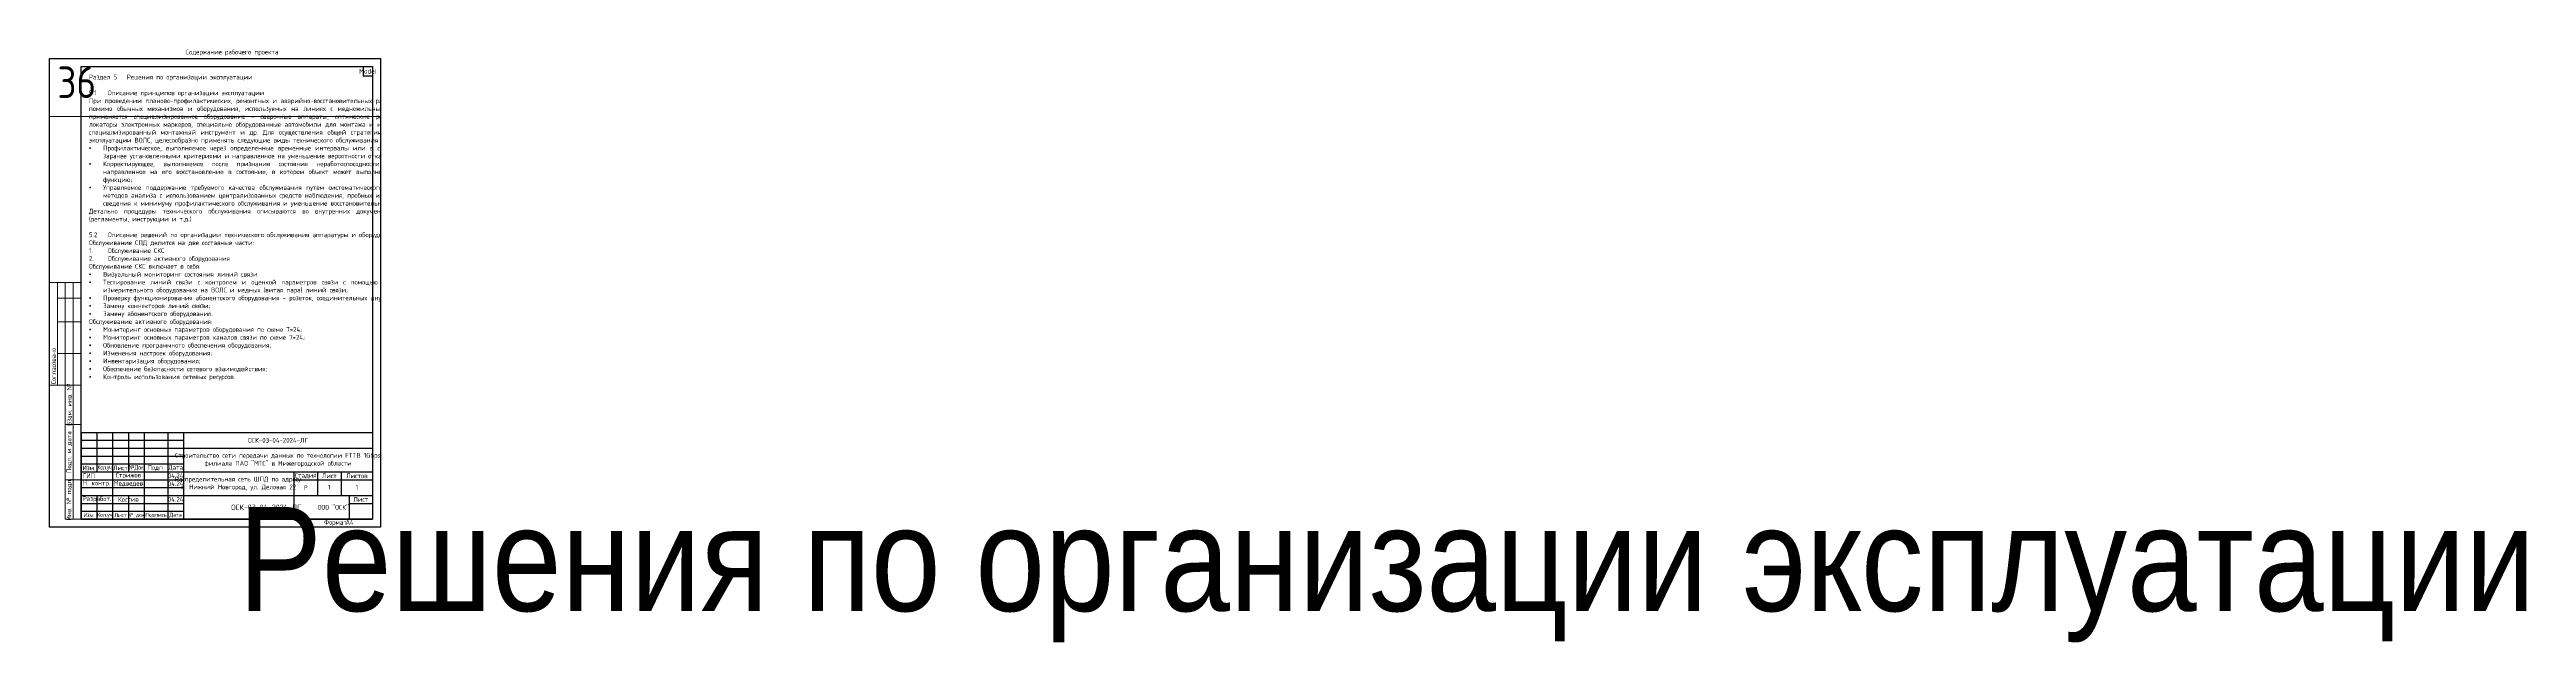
# Paper-space layout '36' of a CAD drawing. Extents: x 0 to 1572, y -73 to 303.
# The model-space entities are those that its viewports show. They can reach past a viewport. Long polylines and large blocks are cut down to what shows.
import ezdxf
from ezdxf.enums import TextEntityAlignment as Align

# ---------------------------------------------------------------- set-up
doc = ezdxf.new("R2018")
doc.units = 0
doc.header["$MEASUREMENT"] = 0
doc.layers.get('0').update_dxf_attribs({"linetype": 'CONTINUOUS'})
doc.layers.get('Defpoints').update_dxf_attribs({"linetype": 'CONTINUOUS'})
doc.layers.add('ВЭ', color=1, linetype='CONTINUOUS')
doc.styles.get("Standard").update_dxf_attribs({"font": ''})
doc.styles.add('мой', font='', dxfattribs={"width": 0.9, "height": 3})
doc.styles.get('Standard').set_extended_font_data('GOST Common')
doc.styles.get('мой').set_extended_font_data('GOST Common')

# ---------------------------------------------------------------- blocks, each defined once
blk = doc.blocks.new('*T52')
at = {"color": 0, "linetype": 'ByBlock', "lineweight": -2, "transparency": 16777216}
for p, q in [((0, 0), (6, 0)), ((0, 0), (0, -6)), ((6, 0), (6, -6)), ((0, -6), (6, -6))]:
    blk.add_line(p, q, dxfattribs=at)
blk = doc.blocks.new('*T50')
at = {"color": 0, "linetype": 'ByBlock', "lineweight": -2, "transparency": 16777216}
for p, q in [((0, 0), (185, 0)), ((0, 0), (0, -55)), ((10, 0), (10, -25)), ((20, 0), (20, -55)), ((30, 0), (30, -25)), ((40, 0), (40, -55)), ((55, 0), (55, -55)), ((65, 0), (65, -55)), ((185, 0), (185, -55)), ((0, -5), (65, -5)), ((0, -10), (185, -10)), ((0, -15), (65, -15)), ((0, -20), (65, -20)), ((0, -25), (185, -25)), ((0, -30), (65, -30)), ((135, -25), (135, -55)), ((135, -30), (185, -30)), ((150, -25), (150, -40)), ((165, -25), (165, -40)), ((0, -35), (65, -35)), ((0, -40), (185, -40)), ((0, -45), (65, -45)), ((0, -50), (65, -50)), ((0, -55), (185, -55))]:
    blk.add_line(p, q, dxfattribs=at)
at = {"color": 0, "transparency": 16777216, "char_height": 3, "style": 'мой'}
for s, insert, width, attachment_point in [('Строительство сети передачи данных по технологии FTTB 1Gbps филиала ПАО "МТС" в Нижегородской области', (125, -17.5), 119, 5), ('ОСК-03-04-2024-ЛГ', (125, -5), 119, 5), ('ГИП', (1, -27.5), 18, 4), ('Н. контр.', (1, -32.5), 18, 4), ('Изм.', (5, -22.5), 10, 5), ('{\\W0.7;Кол.уч}', (15, -22.5), 10, 5), ('Лист', (25, -22.5), 9, 5), ('Медведев', (30, -32.5), 19, 5), ('Стрижов', (30, -27.5), 19, 5), ('{\\W0.75;№Док}', (35, -22.5), 10, 5), ('Подп.', (47.5, -22.5), 15, 5), ('Дата', (60, -22.5), 10, 5), ('04.24', (60, -27.5), 9, 5), ('04.24', (60, -32.5), 9, 5), ('Распределительная сеть ШПД по адресу: г. Нижний Новгород, ул. Деловая 22 ', (100, -32.5), 69, 5), ('Стадия', (142.5, -27.5), 14, 5), ('Лист', (157.5, -27.5), 14, 5), ('Листов', (175, -27.5), 19, 5), ('Разработ.', (1, -42.5), 18, 4), ('Костив', (30, -42.5), 19, 5), ('04.24', (60, -42.5), 9, 5), ('Р', (142.5, -35), 14, 5), ('ООО "ОСК"', (160, -47.5), 49, 5)]:
    blk.add_mtext(s, dxfattribs=dict(at, insert=insert, width=width, attachment_point=attachment_point))
blk = doc.blocks.new('*T51')
at = {"color": 0, "linetype": 'ByBlock', "lineweight": 30, "transparency": 16777216}
for p, q in [((0, 0), (185, 0)), ((0, 0), (0, -15)), ((10, 0), (10, -15)), ((20, 0), (20, -15)), ((30, 0), (30, -15)), ((40, 0), (40, -15)), ((55, 0), (55, -15)), ((65, 0), (65, -15)), ((185, 0), (185, -15)), ((0, -15), (185, -15))]:
    blk.add_line(p, q, dxfattribs=at)
at = {"color": 0, "linetype": 'ByBlock', "lineweight": -2, "transparency": 16777216}
for p, q in [((170, 0), (170, -15)), ((0, -5), (65, -5)), ((0, -10), (65, -10)), ((170, -5), (185, -5))]:
    blk.add_line(p, q, dxfattribs=at)
at = {"color": 0, "lineweight": 18, "transparency": 16777216, "attachment_point": 5, "style": 'мой'}
for s, insert, char_height, width in [('Изм.', (5, -12.5), 2.5, 9), ('Кол.уч', (15, -12.5), 2.5, 9), ('Лист', (25, -12.5), 2.5, 9), ('№ док', (35, -12.5), 2.5, 9), ('Подпись', (47.5, -12.5), 2.5, 14), ('Дата', (60, -12.5), 2.5, 9), ('ОСК-03-04-2024-ЛГ', (117.5, -7.5), 3.5, 104), ('Лист', (177.5, -2.5), 3, 14)]:
    blk.add_mtext(s, dxfattribs=dict(at, insert=insert, char_height=char_height, width=width))
blk = doc.blocks.new('*U49')
at = {"lineweight": 13}
for p, q in [((0, 90), (0, 155)), ((0, 155), (20, 155)), ((5, 90), (5, 155)), ((5, 145), (20, 145)), ((10, 90), (10, 155)), ((15, 90), (15, 155)), ((20, 90), (20, 155)), ((5, 130), (20, 130)), ((5, 110), (20, 110)), ((0, 90), (20, 90)), ((10, 5), (10, 90)), ((10, 90), (20, 90)), ((15, 5), (15, 90)), ((20, 5), (20, 90)), ((10, 65), (20, 65)), ((10, 30), (20, 30)), ((10, 5), (20, 5)), ((10, 5), (10, 5))]:
    blk.add_line(p, q, dxfattribs=at)
at = {"color": 8, "lineweight": 0}
blk.add_line((0, 90), (0, 90), dxfattribs=at)
for points in [[(0, 297), (210, 297), (210, 0), (0, 0)], [(20, 292), (205, 292), (205, 5), (20, 5)]]:
    blk.add_lwpolyline(points, close=True)
for name, p in [('*T52', (199, 292)), ('*T50', (20, 60)), ('*T51', (20, 20))]:
    blk.add_blockref(name, p)
at = {"lineweight": 9, "insert": (2.5, 90.5), "char_height": 3, "width": 64, "attachment_point": 4, "rotation": 90, "style": 'мой'}
blk.add_mtext('{\\C256;Согласовано}', dxfattribs=at)
at = {"lineweight": 13, "char_height": 3, "attachment_point": 5, "rotation": 90, "style": 'мой'}
for s, insert, width in [('Взам. инв. №', (12.5, 77.5), 24), ('Подп. и дата', (12.5, 47.5), 34), ('Инв. № подл.', (12.5, 17.5), 24)]:
    blk.add_mtext(s, dxfattribs=dict(at, insert=insert, width=width))
at = {"insert": (174.2, 4.5), "char_height": 3, "width": 40.585, "attachment_point": 1, "style": 'мой'}
blk.add_mtext('Формат', dxfattribs=at)
at = {"style": 'мой', "width": 0.9}
for tag, p in [('лист', (202, 289)), ('НОМЕР_ЛИСТА', (177.5, 25.3)), ('К_ЛИСТОВ', (195, 25.3))]:
    blk.add_attdef(tag, text='', height=3, dxfattribs=at).set_placement(p, align=Align.MIDDLE_CENTER)
at = {"color": 7, "lineweight": 0, "ltscale": 0.1, "style": 'мой', "width": 0.9}
blk.add_attdef('ШИФР_ПРОЕКТА', text='', height=3, dxfattribs=at).set_placement((163, 55), align=Align.MIDDLE_LEFT)
at = {"lineweight": 30, "width": 0.9}
blk.add_attdef('НАЗВАНИЕ_ЛИСТА', text='', height=3, dxfattribs=at).set_placement((119.8, 12.7), align=Align.MIDDLE_CENTER)
at = {"style": 'мой', "width": 0.9}
blk.add_attdef('ФОРМАТ', text='', height=3, dxfattribs=at).set_placement((187.9, 3), align=Align.MIDDLE_LEFT)
blk = doc.blocks.new('*T13')
at = {"layer": 'Defpoints', "color": 8, "linetype": 'ByBlock', "lineweight": 0, "transparency": 16777216}
for p, q in [((0, 0), (7018, 0)), ((0, 0), (0, -36.7)), ((242, 0), (242, -36.7)), ((484, 0), (484, -36.7)), ((726, 0), (726, -36.7)), ((968, 0), (968, -36.7)), ((1210, 0), (1210, -36.7)), ((1452, 0), (1452, -36.7)), ((1694, 0), (1694, -36.7)), ((1936, 0), (1936, -36.7)), ((2178, 0), (2178, -36.7)), ((2420, 0), (2420, -36.7)), ((2662, 0), (2662, -36.7)), ((2904, 0), (2904, -36.7)), ((3146, 0), (3146, -36.7)), ((3388, 0), (3388, -36.7)), ((3630, 0), (3630, -36.7)), ((3872, 0), (3872, -36.7)), ((4114, 0), (4114, -36.7)), ((4356, 0), (4356, -36.7)), ((4598, 0), (4598, -36.7)), ((4840, 0), (4840, -36.7)), ((5082, 0), (5082, -36.7)), ((5324, 0), (5324, -36.7)), ((5566, 0), (5566, -36.7)), ((5808, 0), (5808, -36.7)), ((6050, 0), (6050, -36.7)), ((6292, 0), (6292, -36.7)), ((6534, 0), (6534, -36.7)), ((6776, 0), (6776, -36.7)), ((0, -36.7), (7018, -36.7))]:
    blk.add_line(p, q, dxfattribs=at)
at = {"layer": 'Defpoints', "color": 0, "linetype": 'ByBlock', "lineweight": -2, "transparency": 16777216}
blk.add_line((7018, 0), (7018, -36.7), dxfattribs=at)
at = {"layer": 'Defpoints', "color": 5, "linetype": 'Continuous', "lineweight": 0, "transparency": 16777216, "char_height": 20, "width": 232, "attachment_point": 1, "style": 'мой'}
for s, insert in [('1', (5, -5)), ('2', (247, -5)), ('3', (489, -5)), ('4', (731, -5)), ('5', (973, -5)), ('6', (1215, -5)), ('7', (1457, -5)), ('8', (1699, -5)), ('9', (1941, -5)), ('10', (2183, -5)), ('11', (2425, -5)), ('12', (2667, -5)), ('13', (2909, -5)), ('14', (3151, -5)), ('16', (3393, -5)), ('17', (3635, -5)), ('18', (3877, -5)), ('19', (4119, -5)), ('{\\fGOST Common|b0|i0|c204|p34;24', (4361, -5)), ('25', (4603, -5)), ('23', (4845, -5)), ('28', (5087, -5)), ('29', (5329, -5)), ('33', (5571, -5)), ('34', (5813, -5)), ('35', (6055, -5)), ('36', (6297, -5)), ('37', (6539, -5)), ('38', (6781, -5))]:
    blk.add_mtext(s, dxfattribs=dict(at, insert=insert))
blk = doc.blocks.new('*U14')
at = {"layer": 'ВЭ', "color": 250, "linetype": 'ByBlock', "lineweight": 18}
blk.add_lwpolyline([(-105, -148.5), (105, -148.5), (105, 148.5), (-105, 148.5), (-105, -148.5)], dxfattribs=at)
blk = doc.blocks.new('*U15')
at = {"layer": 'Defpoints', "color": 0, "linetype": 'ByBlock', "lineweight": -2, "transparency": 16777216}
blk.add_blockref('*U14', (6292, 0), dxfattribs=at)

msp = doc.modelspace()

# ---------------------------------------------------------------- block references
msp.add_blockref('*T13', (6775, 3972))
at = {"layer": 'Defpoints'}
msp.add_blockref('*U15', (6880, 3823.5), dxfattribs=at)

# ---------------------------------------------------------------- texts
at = {"color": 7, "insert": (13092, 3961.8), "char_height": 3, "attachment_point": 1, "style": 'мой'}
msp.add_mtext_dynamic_manual_height_columns('\\pxqj;Раздел 5^IРешения по организации эксплуатации\\P\\P5.1^IОписание принципов организации эксплуатации\\PПри проведении планово-профилактических, ремонтных и аварийно-восстановительных работ на ВОЛС, помимо обычных механизмов и оборудования, используемых на линиях с медножильными кабелями, применяется специализированное оборудование - сварочные аппараты, оптические рефлектометры, локаторы электронных маркеров, специально оборудованные автомобили для монтажа и измерений ОК, специализированный монтажный инструмент и др. Для осуществления общей стратегии технической эксплуатации ВОЛС, целесообразно применять следующие виды технического обслуживания (ТО):\\P\\pi-3,l3,t3;{\\fSymbol|b0|i0|c2|p18;·^I}Профилактическое, выполняемое через определенные временные интервалы или в соответствии с заранее установленными критериями и направленное на уменьшение вероятности отказов;\\P{\\fSymbol|b0|i0|c2|p18;·^I}Корректирующее, выполняемое после признания состояния неработоспосодности объекта и направленное на его восстановление в состояние, в котором объект может выполнять требуемую функцию;\\P{\\fSymbol|b0|i0|c2|p18;·^I}Управляемое поддержание требуемого качества обслуживания путем систематического применения методов анализа с использованием централизованных средств наблюдения, пробных испытаний для сведения к минимуму профилактического обслуживания и уменьшение восстановительных работ.\\P\\pi0,l0,tz;Детально процедуры технического обслуживания описываются во внутренних документа оператора (регламенты, инструкции и т.д.)\\P\\P5.2^IОписание решений по организации технического обслуживания аппаратуры и оборудования\\PОбслуживание СПД делится на две составные части:\\P1.^IОбслуживание СКС\\P2.^IОбслуживание активного оборудования \\PОбслуживание СКС включает в себя:\\P\\pi-3,l3,t3;{\\fSymbol|b0|i0|c2|p18;·^I}Визуальный мониторинг состояния линий связи\\P{\\fSymbol|b0|i0|c2|p18;·^I}Тестирование линий связи с контролем и оценкой параметров связи с помощью специального измерительного оборудования на ВОЛС и медных (витая пара) линий связи; \\P{\\fSymbol|b0|i0|c2|p18;·^I}Проверку функционирования абонентского оборудования - розеток, соединительных шнуров; \\P{\\fSymbol|b0|i0|c2|p18;·^I}Замену коннекторов линий связи; \\P{\\fSymbol|b0|i0|c2|p18;·^I}Замену абонентского оборудования. \\P\\pi0,l0,tz;Обслуживание активного оборудования:\\P\\pi-3,l3,t3;{\\fSymbol|b0|i0|c2|p18;·^I}Мониторинг основных параметров оборудования по схеме 7*24;\\P{\\fSymbol|b0|i0|c2|p18;·^I}Мониторинг основных параметров каналов связи по схеме 7*24;\\P{\\fSymbol|b0|i0|c2|p18;·^I}Обновление программного обеспечения оборудования;\\P{\\fSymbol|b0|i0|c2|p18;·^I}Изменения настроек оборудования;\\P{\\fSymbol|b0|i0|c2|p18;·^I}Инвентаризация оборудования;\\P{\\fSymbol|b0|i0|c2|p18;·^I}Обеспечение безопасности сетевого взаимодействия;\\P{\\fSymbol|b0|i0|c2|p18;·^I}Контроль использования сетевых ресурсов.', width=175, gutter_width=67, heights=[223], dxfattribs=at)

psp = doc.layouts.new('36')

# ---------------------------------------------------------------- block references
ref = psp.add_blockref('*U49', (0, 0))
ref.add_attrib('лист', 'Model', dxfattribs={"height": 3, "style": 'мой', "width": 0.9}).set_placement((202, 289), align=Align.MIDDLE_CENTER)
ref.add_attrib('НОМЕР_ЛИСТА', '1', dxfattribs={"height": 3, "style": 'мой', "width": 0.9}).set_placement((177.5, 25.2), align=Align.MIDDLE_CENTER)
ref.add_attrib('К_ЛИСТОВ', '1', dxfattribs={"height": 3, "style": 'мой', "width": 0.9}).set_placement((195, 25.2), align=Align.MIDDLE_CENTER)
lines = psp.add_mtext('\\W0.9000;Решения по организации эксплуатации', dxfattribs={"insert": (119.8, 12.7), "char_height": 66, "attachment_point": 1})
ref.add_attrib('НАЗВАНИЕ_ЛИСТА', '', (119.8, 12.7)).embed_mtext(lines)
ref.add_attrib('Чертеж', 'Содержание рабочего проекта', dxfattribs={"height": 3, "style": 'мой', "width": 0.9}).set_placement((115.8, 301.2), align=Align.MIDDLE_CENTER)
ref.add_attrib('ФОРМАТ', 'А4', dxfattribs={"height": 3, "style": 'мой', "width": 0.9}).set_placement((187.8, 3), align=Align.MIDDLE_LEFT)

# ---------------------------------------------------------------- viewports
at = {"layer": 'ВЭ', "color": 1}
psp.add_viewport(center=(105, 148.5), size=(210, 297), view_center_point=(13172, 3823.5), view_height=297, dxfattribs=at)

doc.saveas('drawing.dxf')
